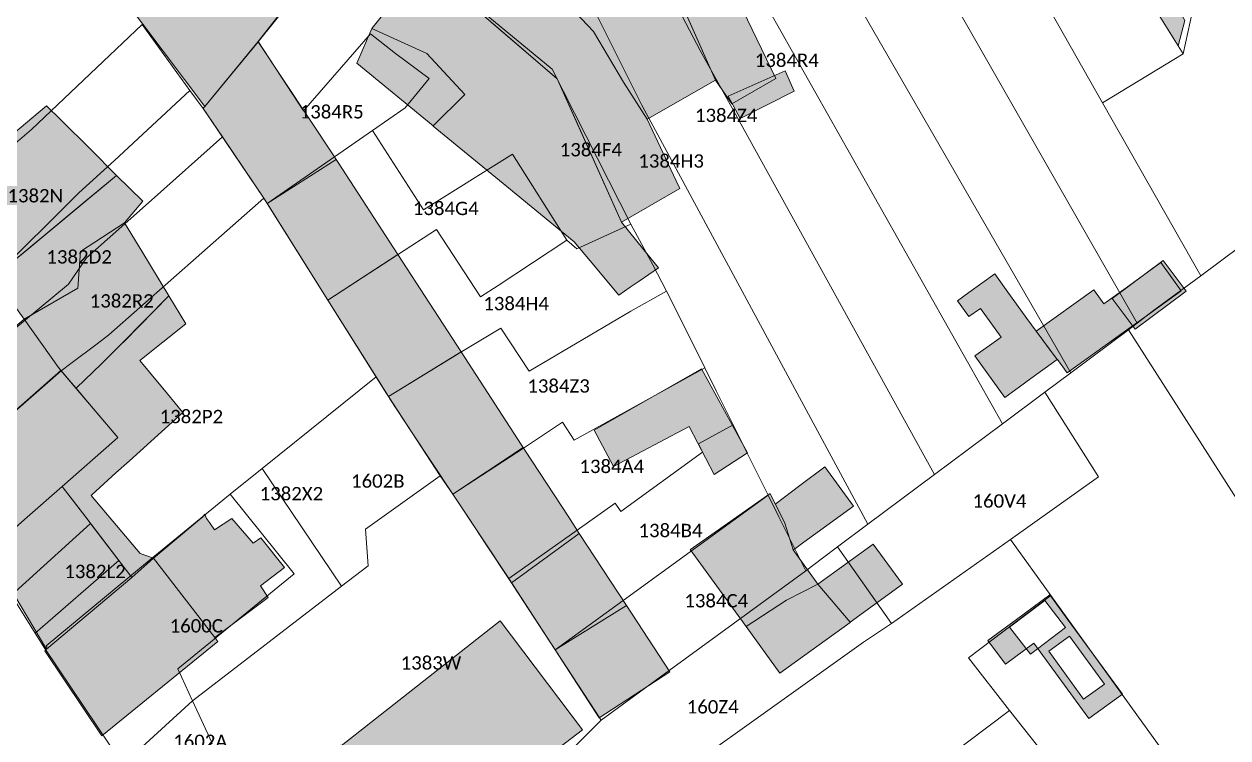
# Model space of a CAD drawing. Header units: metres. Extents: x 113120 to 240396, y 120329 to 242116.
# Drawn here: x 119689.6 to 119761.8, y 121661.8 to 121704.6 of the extents above; entities that cross this region are included whole.
import ezdxf

# ---------------------------------------------------------------- set-up
doc = ezdxf.new("R2010")
doc.units = ezdxf.units.M
doc.header["$LTSCALE"] = 3
for name, color, linetype, lineweight in [('Bpn_CaPa', 78, 'Continuous', 0), ('Bpn_ReBu', 4, 'Continuous', 0), ('Bpt_CaNu', 7, 'Continuous', 0), ('Hachure bâtiment', 11, 'Continuous', 0)]:
    doc.layers.add(name, color=color, linetype=linetype, lineweight=lineweight)
doc.styles.add('Legend', font='')
doc.styles.get('Legend').set_extended_font_data('Calibri')

msp = doc.modelspace()

# ---------------------------------------------------------------- hatches: boundary and pattern name
at = {"layer": 'Hachure bâtiment'}
h = msp.add_hatch(color=256, dxfattribs=at)
h.dxf.hatch_style = 1
h.paths.add_polyline_path([(119719.282, 121715.491), (119720.865, 121717.495), (119721.488, 121718.283), (119722.267, 121719.268), (119722.917, 121718.743), (119728.339, 121714.365), (119730.222, 121712.845), (119732.019, 121710.454), (119730.706, 121709.477), (119730.777, 121709.331), (119732.682, 121705.396), (119734.662, 121701.308), (119732.02, 121699.772), (119731.042, 121701.201), (119728.197, 121707.609), (119727.419, 121709.361)])
h = msp.add_hatch(color=256, dxfattribs=at)
h.dxf.hatch_style = 1
h.paths.add_polyline_path([(119710.72, 121712.351), (119703.62, 121703.501), (119700.418, 121699.62), (119696.696, 121704.558), (119695.42, 121706.251), (119699.532, 121710.131), (119701.27, 121708.701), (119706.826, 121715.473)])
h = msp.add_hatch(color=256, dxfattribs=at)
h.dxf.hatch_style = 1
h.paths.add_polyline_path([(119726.936, 121698.864), (119725.516, 121701.09), (119723.724, 121704.114), (119716.407, 121711.854), (119719.282, 121715.491), (119727.419, 121709.361), (119731.042, 121701.201)])
h = msp.add_hatch(color=256, dxfattribs=at)
h.dxf.hatch_style = 1
h.paths.add_polyline_path([(119721.541, 121701.286), (119721.539, 121701.288), (119721.532, 121701.294), (119713.506, 121708.184), (119716.407, 121711.854), (119717.139, 121711.08), (119723.724, 121704.114), (119725.516, 121701.09), (119726.936, 121698.864), (119728.674, 121695.163), (119728.89, 121694.703), (119725.407, 121692.686)])
h = msp.add_hatch(color=256, dxfattribs=at)
h.dxf.hatch_style = 1
h.paths.add_polyline_path([(119714.112, 121698.451), (119714.106, 121698.456), (119716.015, 121700.349), (119713.729, 121702.802), (119710.43, 121704.292), (119711.307, 121705.401), (119713.506, 121708.184), (119719.077, 121703.402), (119719.085, 121703.394), (119721.541, 121701.286), (119722.676, 121698.761), (119725.407, 121692.686), (119726.746, 121691.029), (119727.616, 121689.952), (119726.452, 121689.152), (119725.919, 121688.785), (119725.246, 121688.323), (119723.525, 121690.371), (119722.57, 121691.508), (119718.531, 121694.824)])
h = msp.add_hatch(color=256, dxfattribs=at)
h.dxf.hatch_style = 1
h.paths.add_polyline_path([(119759.17, 121704.768), (119758.77, 121703.268), (119757.37, 121705.501), (119758.47, 121706.051)])
h = msp.add_hatch(color=256, dxfattribs=at)
h.dxf.hatch_style = 1
h.paths.add_polyline_path([(119710.43, 121704.292), (119713.729, 121702.802), (119716.015, 121700.349), (119714.106, 121698.455), (119709.532, 121702.21)])
h = msp.add_hatch(color=256, dxfattribs=at)
h.dxf.hatch_style = 1
h.paths.add_polyline_path([(119708.203, 121696.601), (119708.301, 121696.45), (119704.165, 121693.815), (119704.039, 121694.002), (119703.951, 121694.132), (119700.32, 121699.501), (119700.418, 121699.62), (119703.62, 121703.501)])
h = msp.add_hatch(color=256, dxfattribs=at)
h.dxf.hatch_style = 1
h.paths.add_polyline_path([(119735.753, 121700.551), (119732.52, 121698.901), (119731.803, 121700.251), (119735.203, 121701.768)])
h = msp.add_hatch(color=256, dxfattribs=at)
h.dxf.hatch_style = 1
h.paths.add_polyline_path([(119685.224, 121694.888), (119690.932, 121699.662), (119691.806, 121698.796), (119693.538, 121697.078), (119695.133, 121695.495), (119689.761, 121691.04), (119688.313, 121689.839), (119687.778, 121689.395), (119684.82, 121693.534), (119682.32, 121691.651), (119681.961, 121692.158), (119680.903, 121693.651), (119681.307, 121693.923), (119683.49, 121695.395), (119684.498, 121696.075), (119684.528, 121696.025)])
h = msp.add_hatch(color=256, dxfattribs=at)
h.dxf.hatch_style = 1
h.paths.add_polyline_path([(119708.424, 121696.261), (119712.001, 121690.75), (119707.802, 121688.017), (119704.245, 121693.688), (119704.165, 121693.815), (119708.301, 121696.45)])
h = msp.add_hatch(color=256, dxfattribs=at)
h.dxf.hatch_style = 1
h.paths.add_polyline_path([(119696.699, 121693.943), (119695.598, 121692.656), (119692.96, 121690.935), (119692.805, 121688.727), (119689.585, 121686.867), (119688.971, 121687.725), (119687.778, 121689.395), (119693.167, 121693.864), (119695.134, 121695.496)])
h = msp.add_hatch(color=256, dxfattribs=at)
h.dxf.hatch_style = 1
h.paths.add_polyline_path([(119692.7, 121682.743), (119692.408, 121683.088), (119691.648, 121683.986), (119689.585, 121686.867), (119692.805, 121688.727), (119692.96, 121690.935), (119695.598, 121692.656), (119696.64, 121690.944), (119698.264, 121688.276), (119695.415, 121685.372), (119694.228, 121684.188)])
h = msp.add_hatch(color=256, dxfattribs=at)
h.dxf.hatch_style = 1
h.paths.add_polyline_path([(119715.786, 121684.918), (119711.433, 121682.232), (119711.313, 121682.423), (119707.802, 121688.017), (119712.001, 121690.75)], flags=17)
h = msp.add_hatch(color=256, dxfattribs=at)
h.dxf.hatch_style = 1
h.paths.add_polyline_path([(119754.313, 121687.799), (119755.646, 121688.759), (119757.735, 121690.263), (119758.949, 121688.577), (119756.706, 121686.962), (119755.527, 121686.113), (119752.111, 121683.654), (119751.533, 121684.456), (119751.523, 121684.448), (119750.875, 121685.324), (119750.612, 121685.678), (119750.258, 121686.158), (119753.707, 121688.641)])
h = msp.add_hatch(color=256, dxfattribs=at)
h.dxf.hatch_style = 1
h.paths.add_polyline_path([(119759.253, 121688.551), (119756.203, 121686.268), (119754.82, 121688.118), (119757.87, 121690.401)])
h = msp.add_hatch(color=256, dxfattribs=at)
h.dxf.hatch_style = 1
h.paths.add_polyline_path([(119746.232, 121688.472), (119747.786, 121689.591), (119748.469, 121688.642), (119749.708, 121686.922), (119750.258, 121686.158), (119751.523, 121684.448), (119749.946, 121683.313), (119749.253, 121682.814), (119748.824, 121682.505), (119748.375, 121682.182), (119746.583, 121684.672), (119747.461, 121685.304), (119748.153, 121685.803), (119746.915, 121687.523), (119746.222, 121687.025), (119745.539, 121687.973)])
h = msp.add_hatch(color=256, dxfattribs=at)
h.dxf.hatch_style = 1
h.paths.add_polyline_path([(119696.052, 121671.386), (119694.674, 121673.187), (119693.286, 121675.001), (119692.824, 121675.604), (119691.87, 121676.85), (119695, 121679.605), (119695.203, 121679.784), (119693.417, 121681.895), (119692.7, 121682.743), (119694.228, 121684.188), (119695.415, 121685.372), (119695.581, 121685.541), (119698.264, 121688.276), (119699.281, 121686.605), (119696.529, 121684.394), (119697.111, 121683.69), (119698.177, 121682.401), (119699.105, 121681.279), (119695.897, 121678.381), (119695.095, 121677.657), (119693.64, 121676.342), (119693.601, 121676.307), (119695.66, 121673.872), (119696.545, 121672.825), (119697.345, 121672.559)], flags=17)
h = msp.add_hatch(color=256, dxfattribs=at)
h.dxf.hatch_style = 1
h.paths.add_polyline_path([(119691.648, 121683.986), (119691.779, 121683.803), (119684.367, 121677.281), (119684.239, 121677.467), (119682.097, 121680.579), (119689.585, 121686.867)], flags=17)
h = msp.add_hatch(color=256, dxfattribs=at)
h.dxf.hatch_style = 1
h.paths.add_polyline_path([(119719.386, 121679.372), (119719.509, 121679.183), (119715.294, 121676.378), (119712.818, 121680.132), (119711.516, 121682.107), (119711.433, 121682.232), (119715.786, 121684.918)], flags=17)
h = msp.add_hatch(color=256, dxfattribs=at)
h.dxf.hatch_style = 1
h.paths.add_polyline_path([(119691.903, 121683.657), (119695.203, 121679.784), (119695, 121679.605), (119691.87, 121676.85), (119689.77, 121675.001), (119687.439, 121672.947), (119687.236, 121672.768), (119685.82, 121675.001), (119684.448, 121677.154), (119684.367, 121677.281), (119691.779, 121683.803)], flags=17)
h = msp.add_hatch(color=256, dxfattribs=at)
h.dxf.hatch_style = 1
h.paths.add_polyline_path([(119732.952, 121678.868), (119730.953, 121677.568), (119729.453, 121680.451), (119724.92, 121678.051), (119723.77, 121680.218), (119730.203, 121683.901)])
h = msp.add_hatch(color=256, dxfattribs=at)
h.dxf.hatch_style = 1
h.paths.add_polyline_path([(119719.614, 121679.022), (119722.236, 121675.001), (119722.869, 121674.033), (119718.809, 121671.066), (119718.685, 121671.254), (119717.306, 121673.336), (119716.203, 121675.001), (119715.294, 121676.378), (119719.509, 121679.183)], flags=17)
h = msp.add_hatch(color=256, dxfattribs=at)
h.dxf.hatch_style = 1
h.paths.add_polyline_path([(119739.301, 121675.664), (119736.114, 121673.351), (119735.903, 121673.198), (119735.687, 121673.041), (119735.201, 121674.645), (119734.629, 121675.794), (119734.668, 121675.823), (119736.098, 121676.899), (119737.59, 121678.022)])
h = msp.add_hatch(color=256, dxfattribs=at)
h.dxf.hatch_style = 1
h.paths.add_polyline_path([(119693.286, 121675.001), (119696.052, 121671.386), (119690.937, 121667.099), (119687.439, 121672.947), (119689.77, 121675.001), (119691.87, 121676.85)], flags=17)
h = msp.add_hatch(color=256, dxfattribs=at)
h.dxf.hatch_style = 1
h.paths.add_polyline_path([(119729.529, 121673.074), (119734.315, 121676.426), (119735.201, 121674.645), (119735.687, 121673.041), (119737.174, 121670.991), (119735.283, 121670.036), (119732.866, 121668.447), (119729.515, 121673.065)])
h = msp.add_hatch(color=256, dxfattribs=at)
h.dxf.hatch_style = 1
h.paths.add_polyline_path([(119700.528, 121674.925), (119700.701, 121674.679), (119701.003, 121674.251), (119702.036, 121674.934), (119703.32, 121673.451), (119703.786, 121673.768), (119705.203, 121671.984), (119703.753, 121670.901), (119704.22, 121670.201), (119701.023, 121667.786), (119697.345, 121672.559), (119700.077, 121674.84), (119700.277, 121675.001), (119700.425, 121675.192)], flags=17)
h = msp.add_hatch(color=256, dxfattribs=at)
h.dxf.hatch_style = 1
h.paths.add_polyline_path([(119725.697, 121669.714), (119721.422, 121667.052), (119718.914, 121670.905), (119718.809, 121671.066), (119722.869, 121674.033)], flags=17)
h = msp.add_hatch(color=256, dxfattribs=at)
h.dxf.hatch_style = 1
h.paths.add_polyline_path([(119737.174, 121670.991), (119740.491, 121673.398), (119742.244, 121670.984), (119739.103, 121668.704)])
h = msp.add_hatch(color=256, dxfattribs=at)
h.dxf.hatch_style = 1
h.paths.add_polyline_path([(119701.023, 121667.786), (119701.203, 121667.551), (119694.253, 121661.901), (119690.82, 121667.001), (119690.937, 121667.099), (119696.052, 121671.386), (119697.345, 121672.559)], flags=17)
h = msp.add_hatch(color=256, dxfattribs=at)
h.dxf.hatch_style = 1
h.paths.add_polyline_path([(119737.174, 121670.991), (119739.103, 121668.704), (119739.1, 121668.702), (119734.896, 121665.651), (119732.866, 121668.447), (119735.283, 121670.036)])
h = msp.add_hatch(color=256, dxfattribs=at)
h.dxf.hatch_style = 1
h.paths.add_polyline_path([(119752.02, 121668.401), (119749.92, 121666.801), (119748.67, 121668.418), (119750.77, 121670.018)], flags=16)
h.paths.add_polyline_path([(119754.353, 121665.001), (119753.103, 121664.101), (119751.02, 121666.968), (119752.253, 121667.868)], flags=16)
h.paths.add_polyline_path([(119749.075, 121668.875), (119751.082, 121670.346), (119752.128, 121668.918), (119755.434, 121664.406), (119753.427, 121662.936), (119750.12, 121667.448), (119748.413, 121666.198), (119747.368, 121667.624)])
h = msp.add_hatch(color=256, dxfattribs=at)
h.dxf.hatch_style = 1
h.paths.add_polyline_path([(119728.303, 121665.734), (119724.07, 121662.984), (119721.422, 121667.052), (119725.697, 121669.714)], flags=17)
h = msp.add_hatch(color=256, dxfattribs=at)
h.dxf.hatch_style = 1
h.paths.add_polyline_path([(119723.07, 121662.268), (119713.47, 121654.918), (119708.602, 121661.309), (119718.12, 121668.801)], flags=17)

# ---------------------------------------------------------------- linework, layer by layer
at = {"layer": 'Bpn_CaPa'}
for points in [[(119765.364, 121735.882), (119760.745, 121710.465), (119759.082, 121702.779), (119758.77, 121703.267), (119757.37, 121705.5), (119753.846, 121710.997), (119755.87, 121719.747), (119756.588, 121724.055), (119757.003, 121726.485), (119759.099, 121737.202), (119765.364, 121735.882)], [(119731.24, 121732.122), (119734.507, 121736.185), (119734.824, 121735.902), (119740.808, 121730.559), (119742.611, 121728.949), (119745.403, 121724.25), (119746.603, 121722.217), (119748.612, 121719.18), (119753.846, 121710.997), (119757.37, 121705.5), (119758.77, 121703.267), (119759.082, 121702.779), (119754.233, 121699.847), (119744.55, 121716.939), (119741.065, 121723.163), (119739.757, 121725.498), (119732.17, 121731.451), (119731.24, 121732.122)], [(119765.364, 121735.882), (119771.527, 121734.583), (119767.253, 121715.667), (119762.553, 121696.617), (119764.87, 121693.017), (119763.747, 121692.179), (119760.129, 121689.478), (119754.233, 121699.847), (119759.082, 121702.779), (119760.745, 121710.465), (119765.364, 121735.882)], [(119731.24, 121732.122), (119732.17, 121731.451), (119739.757, 121725.498), (119741.065, 121723.163), (119744.55, 121716.939), (119754.233, 121699.847), (119760.129, 121689.478), (119757.216, 121687.326), (119756.318, 121686.628), (119740.97, 121713.5), (119736.648, 121721.349), (119728.947, 121727.393), (119728.022, 121728.119), (119731.24, 121732.122)], [(119752.342, 121683.664), (119739.953, 121705.117), (119736.869, 121711.182), (119734.765, 121715.313), (119733.733, 121717.346), (119725.76, 121723.379), (119724.797, 121724.107), (119728.022, 121728.119), (119728.947, 121727.393), (119736.648, 121721.349), (119740.97, 121713.5), (119756.318, 121686.628), (119755.789, 121686.232), (119752.342, 121683.664)], [(119752.342, 121683.664), (119750.78, 121682.497), (119748.234, 121680.595), (119731.453, 121710.35), (119729.298, 121713.661), (119722.594, 121719.393), (119721.66, 121720.205), (119724.797, 121724.107), (119725.76, 121723.379), (119733.733, 121717.346), (119734.765, 121715.313), (119736.869, 121711.182), (119739.953, 121705.117), (119752.342, 121683.664)], [(119721.66, 121720.205), (119722.594, 121719.393), (119729.298, 121713.661), (119731.453, 121710.35), (119748.234, 121680.595), (119744.159, 121677.555), (119731.594, 121700.313), (119730.11, 121702.969), (119726.471, 121709.933), (119719.538, 121715.545), (119718.549, 121716.336), (119721.66, 121720.205)], [(119744.159, 121677.555), (119740.172, 121674.578), (119726.625, 121699.706), (119725.406, 121702.137), (119725.022, 121702.903), (119723.839, 121705.26), (119716.442, 121711.646), (119715.448, 121712.478), (119718.549, 121716.336), (119719.538, 121715.545), (119726.471, 121709.933), (119730.11, 121702.969), (119731.594, 121700.313), (119744.159, 121677.555)], [(119699.532, 121700.586), (119696.664, 121704.536), (119690.02, 121698.25), (119682.32, 121691.65), (119677.44, 121687.427), (119670.626, 121697.148), (119675.142, 121701.089), (119679.87, 121705.4), (119683.67, 121708.667), (119686.237, 121710.884), (119690.286, 121714.483), (119691.428, 121712.593), (119693.72, 121715.05), (119699.553, 121710.15), (119701.27, 121708.7), (119705.164, 121705.467), (119703.613, 121703.509), (119700.32, 121699.5), (119699.532, 121700.586)], [(119728.1, 121688.549), (119727.272, 121690.125), (119725.97, 121692.567), (119721.247, 121701.853), (119713.656, 121708.137), (119712.64, 121708.986), (119715.448, 121712.478), (119716.442, 121711.646), (119723.839, 121705.26), (119725.022, 121702.903), (119725.406, 121702.137), (119726.625, 121699.706), (119740.172, 121674.578), (119738.358, 121673.226), (119737.456, 121672.554), (119736.453, 121671.8), (119734.835, 121675.036), (119734.196, 121676.333), (119732.938, 121678.85), (119732.093, 121680.547), (119731.076, 121682.588), (119730.396, 121683.958), (119728.796, 121687.184), (119728.1, 121688.549)], [(119699.532, 121700.586), (119695.011, 121696.391), (119692.866, 121694.456), (119687.779, 121689.394), (119680.372, 121683.193), (119677.44, 121687.427), (119682.32, 121691.65), (119690.02, 121698.25), (119696.664, 121704.536), (119699.532, 121700.586)], [(119700.32, 121699.5), (119703.613, 121703.509), (119706.328, 121699.353), (119710.355, 121703.973), (119711.859, 121702.796), (119713.862, 121701.294), (119712.429, 121699.548), (119710.475, 121698.193), (119708.203, 121696.6), (119704.165, 121693.814), (119703.953, 121694.133), (119701.474, 121697.795), (119700.32, 121699.5)], [(119682.151, 121680.624), (119680.372, 121683.193), (119687.779, 121689.394), (119692.866, 121694.456), (119695.011, 121696.391), (119699.532, 121700.586), (119700.32, 121699.5), (119701.474, 121697.795), (119697.218, 121694.014), (119693.32, 121690.55), (119692.244, 121688.97), (119682.151, 121680.624)], [(119704.165, 121693.814), (119708.203, 121696.6), (119710.475, 121698.193), (119713.537, 121693.438), (119718.872, 121696.774), (119722.121, 121691.601), (119718.003, 121688.9), (119716.952, 121688.211), (119714.312, 121692.253), (119711.965, 121690.726), (119707.803, 121688.016), (119704.165, 121693.814)], [(119682.151, 121680.624), (119692.244, 121688.97), (119693.32, 121690.55), (119697.218, 121694.014), (119701.474, 121697.795), (119703.953, 121694.133), (119694.663, 121685.938), (119693.958, 121685.403), (119692.384, 121684.209), (119691.807, 121683.771), (119684.435, 121677.326), (119682.151, 121680.624)], [(119688.825, 121670.33), (119687.274, 121672.801), (119684.435, 121677.326), (119691.807, 121683.771), (119692.384, 121684.209), (119693.958, 121685.403), (119694.663, 121685.938), (119703.953, 121694.133), (119704.165, 121693.814), (119707.803, 121688.016), (119710.685, 121683.422), (119703.851, 121677.933), (119701.934, 121676.394), (119697.194, 121672.519), (119690.904, 121667.299), (119690.964, 121667.219), (119690.834, 121667.129), (119690.249, 121668.06), (119695.274, 121672.402), (119693.572, 121674.626), (119688.825, 121670.33)], [(119711.433, 121682.231), (119710.685, 121683.422), (119707.803, 121688.016), (119711.965, 121690.726), (119714.312, 121692.253), (119716.952, 121688.211), (119718.003, 121688.9), (119722.121, 121691.601), (119722.72, 121691.1), (119725.97, 121692.567), (119727.272, 121690.125), (119728.1, 121688.549), (119725.953, 121687.35), (119719.861, 121683.759), (119718.174, 121686.341), (119715.768, 121684.905), (119711.433, 121682.231)], [(119796.097, 121646.503), (119793.07, 121642.743), (119789.771, 121638.622), (119785.953, 121641.85), (119782.153, 121645.15), (119777.47, 121652.35), (119755.789, 121686.232), (119756.318, 121686.628), (119757.216, 121687.326), (119760.129, 121689.478), (119763.747, 121692.179), (119784.456, 121659.672), (119785.728, 121657.692), (119787.095, 121655.562), (119788.808, 121652.892), (119796.097, 121646.503)], [(119711.433, 121682.231), (119715.768, 121684.905), (119718.174, 121686.341), (119719.861, 121683.759), (119725.953, 121687.35), (119728.1, 121688.549), (119728.796, 121687.184), (119730.396, 121683.958), (119722.568, 121679.615), (119721.857, 121680.704), (119719.532, 121679.147), (119715.295, 121676.377), (119714.524, 121677.489), (119711.433, 121682.231)], [(119752.342, 121683.664), (119755.789, 121686.232), (119777.47, 121652.35), (119782.153, 121645.15), (119785.953, 121641.85), (119789.771, 121638.622), (119786.525, 121634.567), (119783.261, 121630.55), (119775.32, 121636.5), (119771.67, 121641.85), (119751.149, 121670.306), (119748.723, 121673.67), (119753.999, 121677.425), (119750.78, 121682.497), (119752.342, 121683.664)], [(119718.638, 121671.324), (119715.295, 121676.377), (119719.532, 121679.147), (119721.857, 121680.704), (119722.568, 121679.615), (119730.396, 121683.958), (119731.076, 121682.588), (119732.093, 121680.547), (119730.01, 121679.397), (119730.266, 121678.901), (119725.358, 121675.346), (119725.029, 121675.848), (119722.741, 121674.228), (119718.638, 121671.324)], [(119708.608, 121670.863), (119703.851, 121677.933), (119710.685, 121683.422), (119711.433, 121682.231), (119714.524, 121677.489), (119710.044, 121674.292), (119710.214, 121672.099), (119708.608, 121670.863)], [(119748.234, 121680.595), (119750.78, 121682.497), (119753.999, 121677.425), (119748.723, 121673.67), (119741.595, 121668.639), (119738.358, 121673.226), (119740.172, 121674.578), (119744.159, 121677.555), (119748.234, 121680.595)], [(119718.638, 121671.324), (119722.741, 121674.228), (119725.029, 121675.848), (119725.358, 121675.346), (119730.266, 121678.901), (119730.01, 121679.397), (119732.093, 121680.547), (119732.938, 121678.85), (119734.196, 121676.333), (119725.498, 121670.017), (119721.422, 121667.051), (119718.638, 121671.324)], [(119708.608, 121670.863), (119699.691, 121663.998), (119698.804, 121665.919), (119705.784, 121671.619), (119701.934, 121676.394), (119703.851, 121677.933), (119708.608, 121670.863)], [(119699.433, 121654.412), (119696.753, 121658.331), (119700.864, 121661.459), (119699.691, 121663.998), (119708.608, 121670.863), (119710.214, 121672.099), (119710.044, 121674.292), (119714.524, 121677.489), (119715.295, 121676.377), (119718.638, 121671.324), (119721.422, 121667.051), (119724.188, 121662.844), (119721.076, 121659.768), (119717.399, 121656.935), (119713.864, 121654.232), (119713.378, 121654.861), (119708.57, 121661.35), (119699.433, 121654.412)], [(119699.691, 121663.998), (119695.503, 121660.188), (119690.834, 121667.129), (119690.964, 121667.219), (119690.904, 121667.299), (119697.194, 121672.519), (119701.934, 121676.394), (119705.784, 121671.619), (119698.804, 121665.919), (119699.691, 121663.998)], [(119724.188, 121662.844), (119721.422, 121667.051), (119725.498, 121670.017), (119734.196, 121676.333), (119734.835, 121675.036), (119736.453, 121671.8), (119734.973, 121670.719), (119728.252, 121665.811), (119724.188, 121662.844)], [(119688.825, 121670.33), (119693.572, 121674.626), (119695.274, 121672.402), (119690.249, 121668.06), (119688.825, 121670.33)], [(119748.67, 121663.417), (119730.163, 121649.476), (119719.32, 121641.9), (119711.262, 121636.545), (119710.501, 121636.039), (119706.193, 121642.567), (119706.973, 121643.165), (119716.704, 121650.625), (119720.143, 121653.236), (119723.794, 121656.006), (119723.903, 121656.09), (119739.914, 121667.523), (119741.595, 121668.639), (119748.723, 121673.67), (119751.149, 121670.306), (119746.203, 121666.567), (119748.67, 121663.417)], [(119717.399, 121656.935), (119721.076, 121659.768), (119724.188, 121662.844), (119728.252, 121665.811), (119734.973, 121670.719), (119736.453, 121671.8), (119737.456, 121672.554), (119738.358, 121673.226), (119741.595, 121668.639), (119739.914, 121667.523), (119723.903, 121656.09), (119723.794, 121656.006), (119720.143, 121653.236), (119717.399, 121656.935)], [(119751.17, 121660.233), (119748.67, 121663.417), (119746.203, 121666.567), (119751.149, 121670.306), (119771.67, 121641.85), (119775.32, 121636.5), (119783.261, 121630.55), (119780.293, 121626.898), (119772.471, 121632.932), (119768.955, 121637.53), (119766.403, 121640.867), (119754.682, 121655.756), (119751.17, 121660.233)], [(119695.503, 121660.188), (119699.691, 121663.998), (119700.864, 121661.459), (119696.753, 121658.331), (119695.503, 121660.188)], [(119751.17, 121660.233), (119723.507, 121639.595), (119721.753, 121638.4), (119713.798, 121632.849), (119712.983, 121632.28), (119710.501, 121636.039), (119711.262, 121636.545), (119719.32, 121641.9), (119730.163, 121649.476), (119748.67, 121663.417), (119751.17, 121660.233)]]:
    msp.add_lwpolyline(points, close=True, dxfattribs=at)
msp.add_lwpolyline([(119713.656, 121708.137), (119721.247, 121701.853), (119725.97, 121692.567), (119722.72, 121691.1), (119722.121, 121691.601), (119718.872, 121696.774), (119713.537, 121693.438), (119710.475, 121698.193), (119712.429, 121699.548), (119713.862, 121701.294), (119711.859, 121702.796), (119710.355, 121703.973), (119706.328, 121699.353), (119703.613, 121703.509), (119705.164, 121705.467)], dxfattribs=at)
at = {"layer": 'Bpn_ReBu'}
for points in [[(119719.282, 121715.491), (119720.865, 121717.495), (119721.488, 121718.283), (119722.267, 121719.268), (119722.917, 121718.743), (119728.339, 121714.365), (119730.222, 121712.845), (119732.019, 121710.454), (119730.706, 121709.477), (119730.777, 121709.331), (119732.682, 121705.396), (119734.662, 121701.308), (119732.02, 121699.772), (119731.042, 121701.201), (119728.197, 121707.609), (119727.419, 121709.361), (119719.282, 121715.491)], [(119710.72, 121712.351), (119703.62, 121703.501), (119700.418, 121699.62), (119696.696, 121704.558), (119695.42, 121706.251), (119699.532, 121710.131), (119701.27, 121708.701), (119706.826, 121715.473), (119710.72, 121712.351)], [(119726.936, 121698.864), (119725.516, 121701.09), (119723.724, 121704.114), (119716.407, 121711.854), (119719.282, 121715.491), (119727.419, 121709.361), (119731.042, 121701.201), (119726.936, 121698.864)], [(119721.541, 121701.286), (119721.539, 121701.288), (119721.532, 121701.294), (119713.506, 121708.184), (119716.407, 121711.854), (119717.139, 121711.08), (119723.724, 121704.114), (119725.516, 121701.09), (119726.936, 121698.864), (119728.674, 121695.163), (119728.89, 121694.703), (119725.407, 121692.686), (119721.541, 121701.286)], [(119714.112, 121698.451), (119714.106, 121698.456), (119716.015, 121700.349), (119713.729, 121702.802), (119710.43, 121704.292), (119711.307, 121705.401), (119713.506, 121708.184), (119719.077, 121703.402), (119719.085, 121703.394), (119721.541, 121701.286), (119722.676, 121698.761), (119725.407, 121692.686), (119726.746, 121691.029), (119727.616, 121689.952), (119726.452, 121689.152), (119725.919, 121688.785), (119725.246, 121688.323), (119723.525, 121690.371), (119722.57, 121691.508), (119718.531, 121694.824), (119714.112, 121698.451)], [(119759.17, 121704.768), (119758.77, 121703.268), (119757.37, 121705.501), (119758.47, 121706.051), (119759.17, 121704.768)], [(119710.43, 121704.292), (119713.729, 121702.802), (119716.015, 121700.349), (119714.106, 121698.455), (119709.532, 121702.21), (119710.43, 121704.292)], [(119708.203, 121696.601), (119708.301, 121696.45), (119704.165, 121693.815), (119704.039, 121694.002), (119703.951, 121694.132), (119700.32, 121699.501), (119700.418, 121699.62), (119703.62, 121703.501), (119708.203, 121696.601)], [(119735.753, 121700.551), (119732.52, 121698.901), (119731.803, 121700.251), (119735.203, 121701.768), (119735.753, 121700.551)], [(119685.224, 121694.888), (119690.932, 121699.662), (119691.806, 121698.796), (119693.538, 121697.078), (119695.133, 121695.495), (119689.761, 121691.04), (119688.313, 121689.839), (119687.778, 121689.395), (119684.82, 121693.534), (119682.32, 121691.651), (119681.961, 121692.158), (119680.903, 121693.651), (119681.307, 121693.923), (119683.49, 121695.395), (119684.498, 121696.075), (119684.528, 121696.025), (119685.224, 121694.888)], [(119708.424, 121696.261), (119712.001, 121690.75), (119707.802, 121688.017), (119704.245, 121693.688), (119704.165, 121693.815), (119708.301, 121696.45), (119708.424, 121696.261)], [(119696.699, 121693.943), (119695.598, 121692.656), (119692.96, 121690.935), (119692.805, 121688.727), (119689.585, 121686.867), (119688.971, 121687.725), (119687.778, 121689.395), (119693.167, 121693.864), (119695.134, 121695.496), (119696.699, 121693.943)], [(119692.7, 121682.743), (119692.408, 121683.088), (119691.648, 121683.986), (119689.585, 121686.867), (119692.805, 121688.727), (119692.96, 121690.935), (119695.598, 121692.656), (119696.64, 121690.944), (119698.264, 121688.276), (119695.415, 121685.372), (119694.228, 121684.188), (119692.7, 121682.743)], [(119715.786, 121684.918), (119711.433, 121682.232), (119711.313, 121682.423), (119707.802, 121688.017), (119712.001, 121690.75), (119715.786, 121684.918)], [(119754.313, 121687.799), (119755.646, 121688.759), (119757.735, 121690.263), (119758.949, 121688.577), (119756.706, 121686.962), (119755.527, 121686.113), (119752.111, 121683.654), (119751.533, 121684.456), (119751.523, 121684.448), (119750.875, 121685.324), (119750.612, 121685.678), (119750.258, 121686.158), (119753.707, 121688.641), (119754.313, 121687.799)], [(119759.253, 121688.551), (119756.203, 121686.268), (119754.82, 121688.118), (119757.87, 121690.401), (119759.253, 121688.551)], [(119746.232, 121688.472), (119747.786, 121689.591), (119748.469, 121688.642), (119749.708, 121686.922), (119750.258, 121686.158), (119751.523, 121684.448), (119749.946, 121683.313), (119749.253, 121682.814), (119748.824, 121682.505), (119748.375, 121682.182), (119746.583, 121684.672), (119747.461, 121685.304), (119748.153, 121685.803), (119746.915, 121687.523), (119746.222, 121687.025), (119745.539, 121687.973), (119746.232, 121688.472)], [(119696.052, 121671.386), (119694.674, 121673.187), (119693.286, 121675.001), (119692.824, 121675.604), (119691.87, 121676.85), (119695, 121679.605), (119695.203, 121679.784), (119693.417, 121681.895), (119692.7, 121682.743), (119694.228, 121684.188), (119695.415, 121685.372), (119695.581, 121685.541), (119698.264, 121688.276), (119699.281, 121686.605), (119696.529, 121684.394), (119697.111, 121683.69), (119698.177, 121682.401), (119699.105, 121681.279), (119695.897, 121678.381), (119695.095, 121677.657), (119693.64, 121676.342), (119693.601, 121676.307), (119695.66, 121673.872), (119696.545, 121672.825), (119697.345, 121672.559), (119696.052, 121671.386)], [(119691.648, 121683.986), (119691.779, 121683.803), (119684.367, 121677.281), (119684.239, 121677.467), (119682.097, 121680.579), (119689.585, 121686.867), (119691.648, 121683.986)], [(119719.386, 121679.372), (119719.509, 121679.183), (119715.294, 121676.378), (119712.818, 121680.132), (119711.516, 121682.107), (119711.433, 121682.232), (119715.786, 121684.918), (119719.386, 121679.372)], [(119691.903, 121683.657), (119695.203, 121679.784), (119695, 121679.605), (119691.87, 121676.85), (119689.77, 121675.001), (119687.439, 121672.947), (119687.236, 121672.768), (119685.82, 121675.001), (119684.448, 121677.154), (119684.367, 121677.281), (119691.779, 121683.803), (119691.903, 121683.657)], [(119732.952, 121678.868), (119730.953, 121677.568), (119729.453, 121680.451), (119724.92, 121678.051), (119723.77, 121680.218), (119730.203, 121683.901), (119732.952, 121678.868)], [(119719.614, 121679.022), (119722.236, 121675.001), (119722.869, 121674.033), (119718.809, 121671.066), (119718.685, 121671.254), (119717.306, 121673.336), (119716.203, 121675.001), (119715.294, 121676.378), (119719.509, 121679.183), (119719.614, 121679.022)], [(119739.301, 121675.664), (119736.114, 121673.351), (119735.903, 121673.198), (119735.687, 121673.041), (119735.201, 121674.645), (119734.629, 121675.794), (119734.668, 121675.823), (119736.098, 121676.899), (119737.59, 121678.022), (119739.301, 121675.664)], [(119693.286, 121675.001), (119696.052, 121671.386), (119690.937, 121667.099), (119687.439, 121672.947), (119689.77, 121675.001), (119691.87, 121676.85), (119693.286, 121675.001)], [(119729.529, 121673.074), (119734.315, 121676.426), (119735.201, 121674.645), (119735.687, 121673.041), (119737.174, 121670.991), (119735.283, 121670.036), (119732.866, 121668.447), (119729.515, 121673.065), (119729.529, 121673.074)], [(119700.528, 121674.925), (119700.701, 121674.679), (119701.003, 121674.251), (119702.036, 121674.934), (119703.32, 121673.451), (119703.786, 121673.768), (119705.203, 121671.984), (119703.753, 121670.901), (119704.22, 121670.201), (119701.023, 121667.786), (119697.345, 121672.559), (119700.077, 121674.84), (119700.277, 121675.001), (119700.425, 121675.192), (119700.528, 121674.925)], [(119725.697, 121669.714), (119721.422, 121667.052), (119718.914, 121670.905), (119718.809, 121671.066), (119722.869, 121674.033), (119725.697, 121669.714)], [(119737.174, 121670.991), (119740.491, 121673.398), (119742.244, 121670.984), (119739.103, 121668.704), (119737.174, 121670.991)], [(119701.023, 121667.786), (119701.203, 121667.551), (119694.253, 121661.901), (119690.82, 121667.001), (119690.937, 121667.099), (119696.052, 121671.386), (119697.345, 121672.559), (119701.023, 121667.786)], [(119737.174, 121670.991), (119739.103, 121668.704), (119739.1, 121668.702), (119734.896, 121665.651), (119732.866, 121668.447), (119735.283, 121670.036), (119737.174, 121670.991)], [(119749.075, 121668.875), (119751.082, 121670.346), (119752.128, 121668.918), (119755.434, 121664.406), (119753.427, 121662.936), (119750.12, 121667.448), (119748.413, 121666.198), (119747.368, 121667.624), (119749.075, 121668.875)], [(119752.02, 121668.401), (119749.92, 121666.801), (119748.67, 121668.418), (119750.77, 121670.018), (119752.02, 121668.401)], [(119728.303, 121665.734), (119724.07, 121662.984), (119721.422, 121667.052), (119725.697, 121669.714), (119728.303, 121665.734)], [(119723.07, 121662.268), (119713.47, 121654.918), (119708.602, 121661.309), (119718.12, 121668.801), (119723.07, 121662.268)], [(119754.353, 121665.001), (119753.103, 121664.101), (119751.02, 121666.968), (119752.253, 121667.868), (119754.353, 121665.001)]]:
    msp.add_lwpolyline(points, close=True, dxfattribs=at)

# ---------------------------------------------------------------- texts
at = {"layer": 'Bpt_CaNu', "char_height": 0.8, "attachment_point": 7, "style": 'Legend'}
for s, insert in [('1384R4', (119733.392, 121701.985)), ('1384R5', (119706.107, 121698.894)), ('1384Z4', (119729.804, 121698.682)), ('1384F4', (119721.697, 121696.623)), ('1384H3', (119726.407, 121695.945)), ('1382N', (119688.588, 121693.865)), ('1384G4', (119712.894, 121693.104)), ('1382D2', (119690.923, 121690.2)), ('1382R2', (119693.521, 121687.561)), ('1384H4', (119717.114, 121687.399)), ('1384Z3', (119719.755, 121682.463)), ('1382P2', (119697.712, 121680.631)), ('1384A4', (119722.878, 121677.641)), ('1602B', (119709.187, 121676.764)), ('1382X2', (119703.707, 121676.007)), ('160V4', (119746.444, 121675.568)), ('1384B4', (119726.42, 121673.799)), ('1382L2', (119691.996, 121671.343)), ('1384C4', (119729.167, 121669.588)), ('1600C', (119698.309, 121668.085)), ('1383W', (119712.159, 121665.861)), ('160Z4', (119729.311, 121663.231)), ('1602A', (119698.526, 121661.164))]:
    msp.add_mtext(s, dxfattribs=dict(at, insert=insert))

doc.saveas('drawing.dxf')
